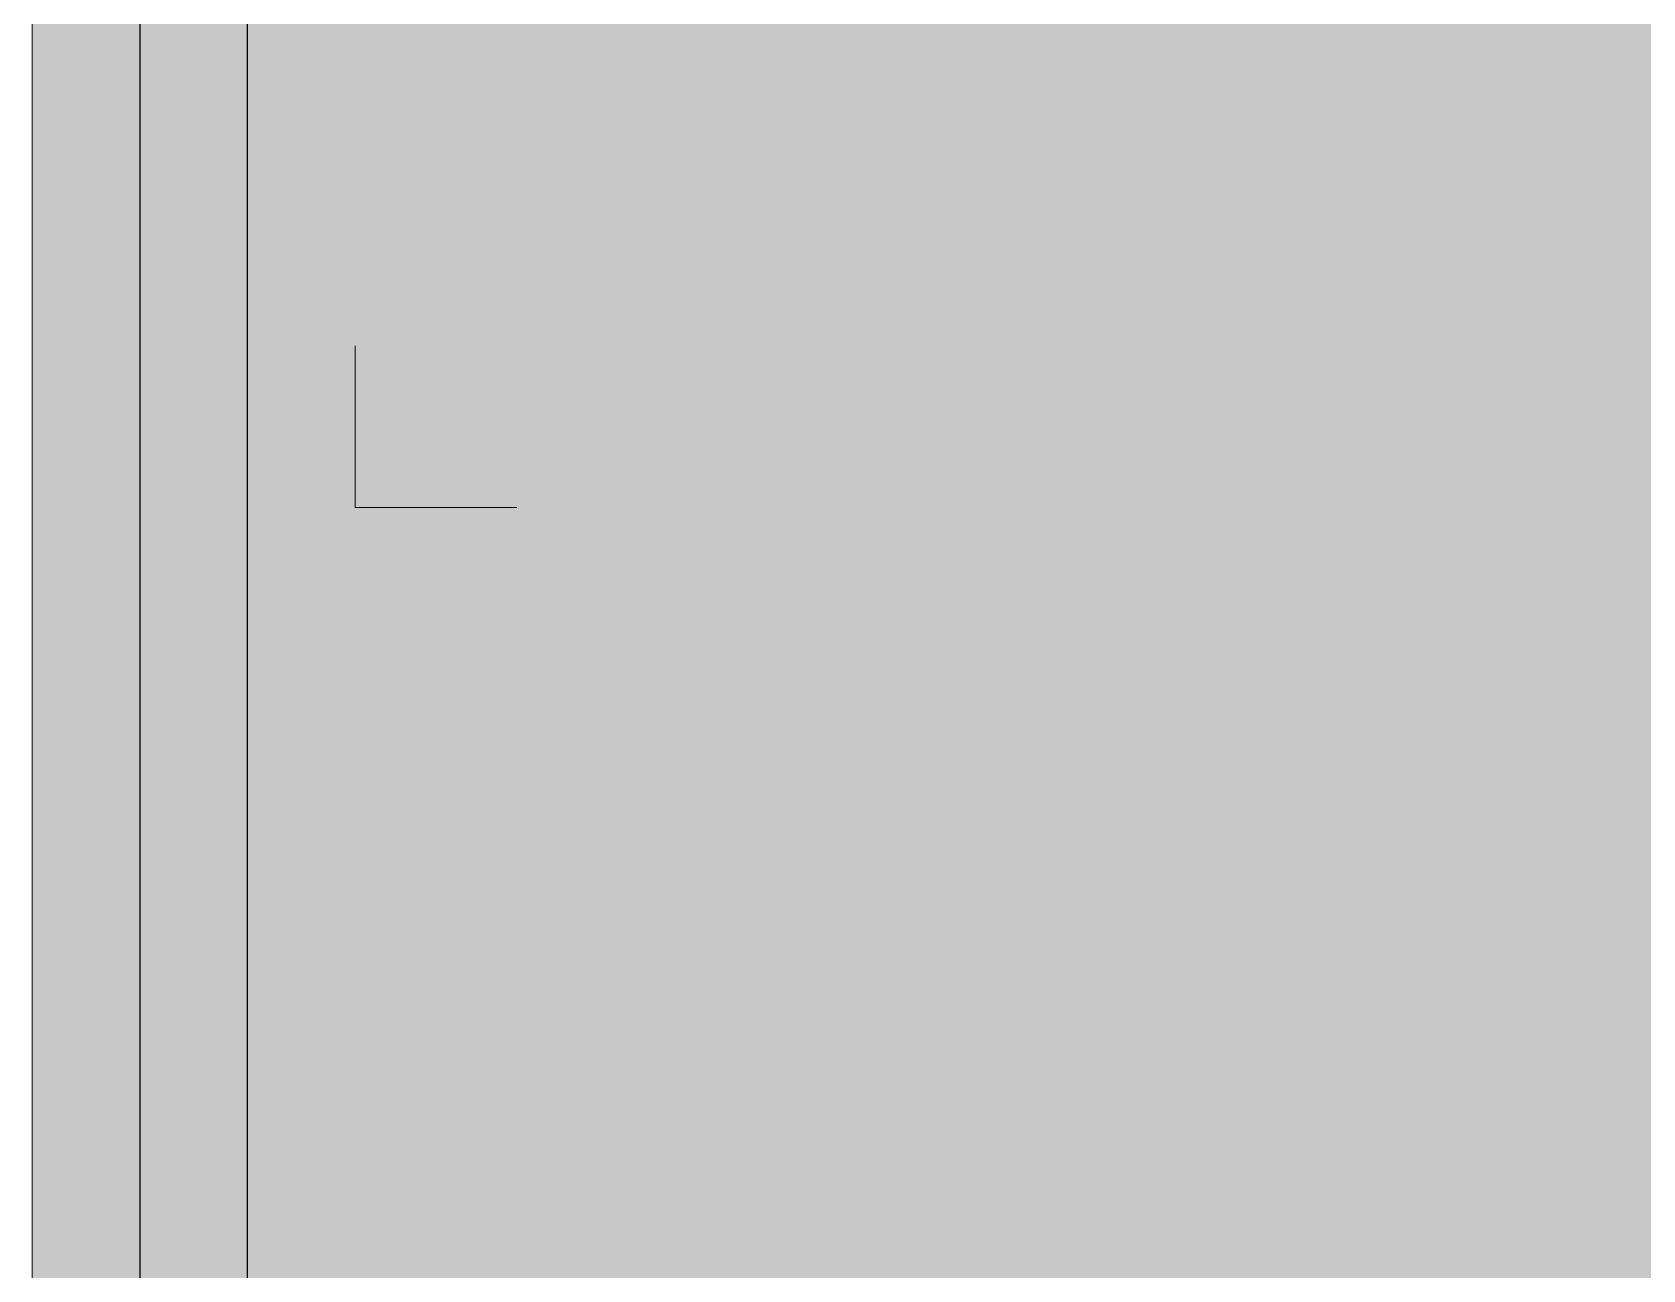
# Model space of a CAD drawing. Header units: millimetres. Extents: x -15 to 15, y -5.7 to 35.
# Drawn here: x -15 to -7.52, y 4.86 to 10.61 of the extents above; entities that cross this region are included whole.
import ezdxf

# ---------------------------------------------------------------- set-up
doc = ezdxf.new("R2010")
doc.units = ezdxf.units.MM
doc.layers.add('GREEN', color=7, linetype='Continuous', true_color=0x007f00)
doc.layers.add('GSCOLOR', color=7, linetype='Continuous', lineweight=0)

# ---------------------------------------------------------------- blocks, each defined once
blk = doc.blocks.new('MR-GM-31-4')
at = {"layer": 'GREEN', "true_color": 0x007f00}
blk.add_hatch(color=96, dxfattribs=at).paths.add_polyline_path([(-12.495, 0.5), (12.5, 0.5, 0.414214), (14.5, 2.5), (14.5, 32.5, 0.414214), (12.5, 34.5), (-12.5, 34.5, 0.414214), (-14.5, 32.5), (-14.5, 2.5, 0.414214), (-12.5, 0.5), (-12.5, 1, -0.414214), (-14, 2.5), (-14, 32.5, -0.414214), (-12.5, 34), (12.5, 34, -0.414214), (14, 32.5), (14, 2.5, -0.414214), (12.5, 1), (-12.495, 1)])
at = {"layer": 'GREEN', "linetype": 'Continuous'}
for points in [[(-10.6492, 8.9649), (-10.4836, 10), (-10.2364, 10), (-10.0708, 8.9649), (-9.8845, 10), (-9.6, 10), (-9.96, 8), (-10.2, 8), (-10.36, 9), (-10.52, 8), (-10.76, 8), (-11.12, 10), (-10.8355, 10)], [(-9.32, 10), (-9.04, 10), (-9.04, 8), (-9.32, 8)], [(-8.6, 10), (-8.32, 10), (-8.32, 8.28), (-7.58, 8.28), (-7.58, 8), (-8.6, 8)], [(-11.5443, 6.7125, 0.190476), (-11.5443, 5.2875, 0.827503), (-10.56, 5.475), (-10.56, 5.53), (-10.84, 5.53), (-10.84, 5.475, -0.827503), (-11.2839, 5.3904, -0.190476), (-11.2839, 6.6096, -0.827503), (-10.84, 6.525), (-10.56, 6.525, 0.827503)], [(-9.54, 7), (-9.82, 7), (-10.32, 5), (-10.0314, 5), (-9.8939, 5.55), (-9.68, 5.55), (-9.68, 5.83), (-9.8239, 5.83), (-9.68, 6.4055), (-9.5361, 5.83), (-9.6799, 5.83), (-9.6799, 5.55), (-9.4661, 5.55), (-9.3286, 5), (-9.04, 5)], [(-8.76, 7), (-8.48, 7), (-8.48, 5.28), (-7.74, 5.28), (-7.74, 5), (-8.76, 5)]]:
    blk.add_hatch(color=256, dxfattribs=at).paths.add_polyline_path(points)
at = {"layer": 'GSCOLOR', "true_color": 0xf5f5f5, "transparency": 33554687}
blk.add_hatch(color=7, dxfattribs=at).paths.add_polyline_path([(-12.5, 0), (12.5, 0, 0.414214), (15, 2.5), (15, 32.5, 0.414214), (12.5, 35), (-12.5, 35, 0.414214), (-15, 32.5), (-15, 2.5, 0.414214)])
at = {"layer": 'GREEN', "linetype": 'Continuous', "transparency": 33554687}
blk.add_lwpolyline([(-12.495, 0.5), (12.5, 0.5, 0.414214), (14.5, 2.5), (14.5, 32.5, 0.414214), (12.5, 34.5), (-12.5, 34.5, 0.414214), (-14.5, 32.5), (-14.5, 2.5, 0.414214), (-12.5, 0.5), (-12.5, 1, -0.414214), (-14, 2.5), (-14, 32.5, -0.414214), (-12.5, 34), (12.5, 34, -0.414214), (14, 32.5), (14, 2.5, -0.414214), (12.5, 1), (-12.5, 1), (-12.5, 0.5)], format="xyb", close=True, dxfattribs=at).dxf.unprotected_set("ltscale", 0)
at = {"layer": 'GSCOLOR', "color": 4}
blk.add_line((-15, 32.5), (-15, 2.5), dxfattribs=at)
blk.add_lwpolyline([(-12.75, 8.4), (-13.5, 8.4), (-13.5, 9.15)], dxfattribs=at)

msp = doc.modelspace()

# ---------------------------------------------------------------- block references
msp.add_blockref('MR-GM-31-4', (0, 0))

doc.saveas('drawing.dxf')
